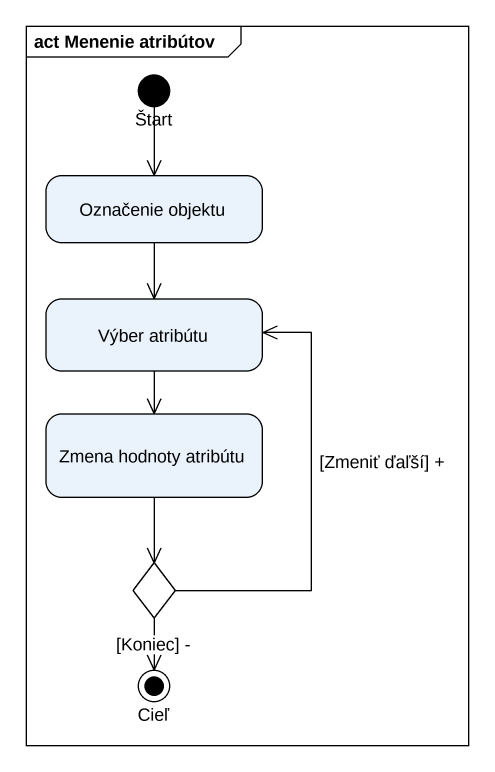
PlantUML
@startuml
mainframe act Menenie atribútov
hide empty description
state Štart <<start>>
state "Označenie objektu" as Označenie_objektu
state "Výber atribútu" as Výber_atribútu
state "Zmena hodnoty atribútu" as Zmena_hodnoty_atribútu
state choice1 <<choice>>
state Cieľ <<end>>
Štart --> Označenie_objektu
Označenie_objektu --> Výber_atribútu
Výber_atribútu --> Zmena_hodnoty_atribútu
Zmena_hodnoty_atribútu --> choice1
choice1 -up-> Výber_atribútu : [Zmeniť ďaľší] +
choice1 --> Cieľ : [Koniec] -
@enduml
